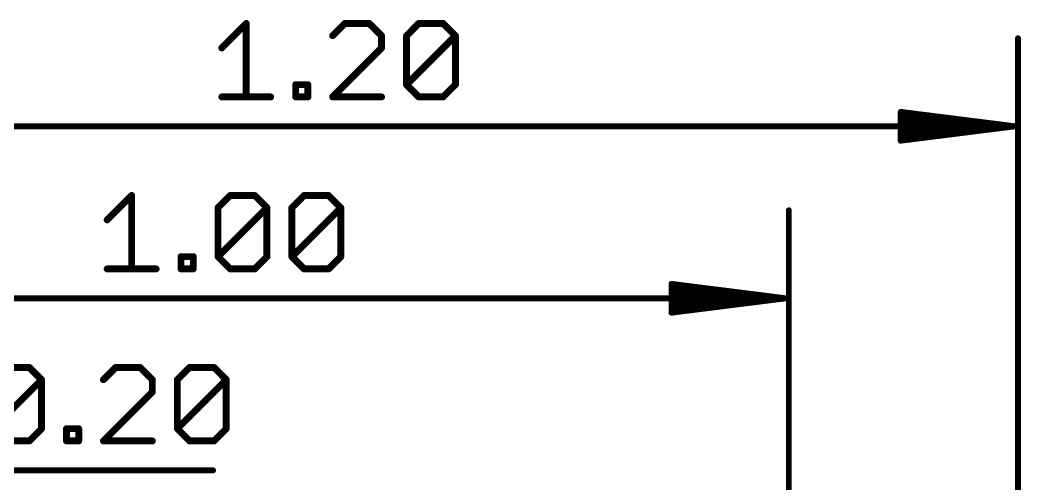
# Model space of a CAD drawing. Extents: x -38 to 69, y -72 to 37.
# Drawn here: x 8.36 to 30.55, y 26.37 to 36.64 of the extents above; entities that cross this region are included whole.
import ezdxf

# ---------------------------------------------------------------- set-up
doc = ezdxf.new("R2010")
doc.units = 0
doc.layers.add('47', color=253, linetype='CONTINUOUS')

msp = doc.modelspace()

# ---------------------------------------------------------------- linework, layer by layer
at = {"layer": '47'}
for points, const_width in [([(12.8348, 36.0254), (13.3771, 36.5677)], 0.1524), ([(13.3771, 36.5677), (13.3771, 34.9407)], 0.1524), ([(15.5617, 36.5677), (15.2905, 36.2965)], 0.1524), ([(16.104, 36.5677), (15.5617, 36.5677)], 0.1524), ([(16.3752, 36.2965), (16.104, 36.5677)], 0.1524), ([(16.9277, 36.2965), (17.1989, 36.5677)], 0.1524), ([(17.1989, 36.5677), (17.7412, 36.5677)], 0.1524), ([(17.7412, 36.5677), (18.0124, 36.2965)], 0.1524), ([(16.3752, 36.0254), (16.3752, 36.2965)], 0.1524), ([(16.9277, 35.2119), (16.9277, 36.2965)], 0.1524), ([(16.9277, 35.2119), (18.0124, 36.2965)], 0.1524), ([(18.0124, 36.2965), (18.0124, 35.2119)], 0.1524), ([(30.48, 25.4), (30.48, 36.24)], 0.13), ([(15.2905, 34.9407), (16.3752, 36.0254)], 0.1524), ([(14.472, 34.9407), (14.472, 35.2119)], 0.1524), ([(14.472, 35.2119), (14.7431, 35.2119)], 0.1524), ([(14.7431, 35.2119), (14.7431, 34.9407)], 0.1524), ([(17.1989, 34.9407), (16.9277, 35.2119)], 0.1524), ([(18.0124, 35.2119), (17.7412, 34.9407)], 0.1524), ([(12.8348, 34.9407), (13.9195, 34.9407)], 0.1524), ([(14.7431, 34.9407), (14.472, 34.9407)], 0.1524), ([(16.3752, 34.9407), (15.2905, 34.9407)], 0.1524), ([(17.7412, 34.9407), (17.1989, 34.9407)], 0.1524), ([(30.415, 34.29), (27.88, 34.6092)], 0.13), ([(27.88, 34.6092), (27.88, 33.9708)], 0.13), ([(30.415, 34.29), (27.88, 34.55)], 0.13), ([(30.415, 34.29), (27.88, 34.42)], 0.13), ([(0.065, 34.29), (30.415, 34.29)], 0.13), ([(27.88, 33.9708), (30.415, 34.29)], 0.13), ([(27.88, 34.16), (30.415, 34.29)], 0.13), ([(27.88, 34.03), (30.415, 34.29)], 0.13), ([(10.2948, 32.2154), (10.8371, 32.7577)], 0.1524), ([(10.8371, 32.7577), (10.8371, 31.1307)], 0.1524), ([(12.7505, 32.4865), (13.0217, 32.7577)], 0.1524), ([(13.0217, 32.7577), (13.564, 32.7577)], 0.1524), ([(13.564, 32.7577), (13.8352, 32.4865)], 0.1524), ([(14.3877, 32.4865), (14.6589, 32.7577)], 0.1524), ([(14.6589, 32.7577), (15.2012, 32.7577)], 0.1524), ([(15.2012, 32.7577), (15.4724, 32.4865)], 0.1524), ([(12.7505, 31.4019), (12.7505, 32.4865)], 0.1524), ([(12.7505, 31.4019), (13.8352, 32.4865)], 0.1524), ([(13.8352, 32.4865), (13.8352, 31.4019)], 0.1524), ([(14.3877, 31.4019), (14.3877, 32.4865)], 0.1524), ([(14.3877, 31.4019), (15.4724, 32.4865)], 0.1524), ([(15.4724, 32.4865), (15.4724, 31.4019)], 0.1524), ([(25.4, 25.4), (25.4, 32.43)], 0.13), ([(11.932, 31.1307), (11.932, 31.4019)], 0.1524), ([(11.932, 31.4019), (12.2031, 31.4019)], 0.1524), ([(12.2031, 31.4019), (12.2031, 31.1307)], 0.1524), ([(13.0217, 31.1307), (12.7505, 31.4019)], 0.1524), ([(13.8352, 31.4019), (13.564, 31.1307)], 0.1524), ([(14.6589, 31.1307), (14.3877, 31.4019)], 0.1524), ([(15.4724, 31.4019), (15.2012, 31.1307)], 0.1524), ([(10.2948, 31.1307), (11.3795, 31.1307)], 0.1524), ([(12.2031, 31.1307), (11.932, 31.1307)], 0.1524), ([(13.564, 31.1307), (13.0217, 31.1307)], 0.1524), ([(15.2012, 31.1307), (14.6589, 31.1307)], 0.1524), ([(25.335, 30.48), (22.8, 30.7992)], 0.13), ([(22.8, 30.7992), (22.8, 30.1608)], 0.13), ([(25.335, 30.48), (22.8, 30.74)], 0.13), ([(25.335, 30.48), (22.8, 30.61)], 0.13), ([(0.065, 30.48), (25.335, 30.48)], 0.13), ([(22.8, 30.1608), (25.335, 30.48)], 0.13), ([(22.8, 30.35), (25.335, 30.48)], 0.13), ([(22.8, 30.22), (25.335, 30.48)], 0.13), ([(8.0274, 28.9477), (8.5697, 28.9477)], 0.1524), ([(8.5697, 28.9477), (8.8409, 28.6765)], 0.1524), ([(10.4831, 28.9477), (10.2119, 28.6765)], 0.1524), ([(11.0254, 28.9477), (10.4831, 28.9477)], 0.1524), ([(11.2966, 28.6765), (11.0254, 28.9477)], 0.1524), ([(11.8491, 28.6765), (12.1203, 28.9477)], 0.1524), ([(12.1203, 28.9477), (12.6626, 28.9477)], 0.1524), ([(12.6626, 28.9477), (12.9337, 28.6765)], 0.1524), ([(7.7562, 27.5919), (8.8409, 28.6765)], 0.1524), ([(8.8409, 28.6765), (8.8409, 27.5919)], 0.1524), ([(11.2966, 28.4054), (11.2966, 28.6765)], 0.1524), ([(11.8491, 27.5919), (11.8491, 28.6765)], 0.1524), ([(11.8491, 27.5919), (12.9337, 28.6765)], 0.1524), ([(12.9337, 28.6765), (12.9337, 27.5919)], 0.1524), ([(10.2119, 27.3207), (11.2966, 28.4054)], 0.1524), ([(8.8409, 27.5919), (8.5697, 27.3207)], 0.1524), ([(9.3934, 27.3207), (9.3934, 27.5919)], 0.1524), ([(9.3934, 27.5919), (9.6645, 27.5919)], 0.1524), ([(9.6645, 27.5919), (9.6645, 27.3207)], 0.1524), ([(12.1203, 27.3207), (11.8491, 27.5919)], 0.1524), ([(12.9337, 27.5919), (12.6626, 27.3207)], 0.1524), ([(8.5697, 27.3207), (8.0274, 27.3207)], 0.1524), ([(9.6645, 27.3207), (9.3934, 27.3207)], 0.1524), ([(11.2966, 27.3207), (10.2119, 27.3207)], 0.1524), ([(12.6626, 27.3207), (12.1203, 27.3207)], 0.1524), ([(5.145, 26.67), (12.6428, 26.67)], 0.13)]:
    msp.add_lwpolyline(points, dxfattribs=dict(at, const_width=const_width))
for points, const_width in [([(13.4152, 36.5677, 1), (13.339, 36.5677)], 0.0762), ([(13.4041, 36.5407, 1), (13.3502, 36.5946)], 0.0762), ([(15.5617, 36.6058, 1), (15.5617, 36.5296)], 0.0762), ([(15.5886, 36.5407, 1), (15.5348, 36.5946)], 0.0762), ([(16.131, 36.5946, 1), (16.0771, 36.5407)], 0.0762), ([(16.104, 36.5296, 1), (16.104, 36.6058)], 0.0762), ([(17.1989, 36.6058, 1), (17.1989, 36.5296)], 0.0762), ([(17.2258, 36.5407, 1), (17.1719, 36.5946)], 0.0762), ([(17.7681, 36.5946, 1), (17.7143, 36.5407)], 0.0762), ([(17.7412, 36.5296, 1), (17.7412, 36.6058)], 0.0762), ([(15.2636, 36.3235, 1), (15.3175, 36.2696)], 0.0762), ([(16.4133, 36.2965, 1), (16.3371, 36.2965)], 0.0762), ([(16.3483, 36.2696, 1), (16.4021, 36.3235)], 0.0762), ([(16.9658, 36.2965, 1), (16.8896, 36.2965)], 0.0762), ([(16.9008, 36.3235, 1), (16.9546, 36.2696)], 0.0762), ([(18.0505, 36.2965, 1), (17.9743, 36.2965)], 0.0762), ([(18.0393, 36.2696, 1), (17.9854, 36.3235)], 0.0762), ([(17.9854, 36.2696, 1), (18.0393, 36.3235)], 0.0762), ([(30.5125, 36.24, 1), (30.4475, 36.24)], 0.065), ([(12.8079, 36.0523, 1), (12.8618, 35.9984)], 0.0762), ([(16.3371, 36.0254, 1), (16.4133, 36.0254)], 0.0762), ([(16.4021, 35.9984, 1), (16.3483, 36.0523)], 0.0762), ([(14.5101, 35.2119, 1), (14.4339, 35.2119)], 0.0762), ([(14.472, 35.25, 1), (14.472, 35.1738)], 0.0762), ([(14.7812, 35.2119, 1), (14.705, 35.2119)], 0.0762), ([(14.7431, 35.1738, 1), (14.7431, 35.25)], 0.0762), ([(16.9546, 35.2388, 1), (16.9008, 35.1849)], 0.0762), ([(16.9008, 35.2388, 1), (16.9546, 35.1849)], 0.0762), ([(18.0393, 35.1849, 1), (17.9854, 35.2388)], 0.0762), ([(16.8896, 35.2119, 1), (16.9658, 35.2119)], 0.0762), ([(17.9743, 35.2119, 1), (18.0505, 35.2119)], 0.0762), ([(12.8348, 34.9788, 1), (12.8348, 34.9026)], 0.0762), ([(13.339, 34.9407, 1), (13.4152, 34.9407)], 0.0762), ([(13.9195, 34.9026, 1), (13.9195, 34.9788)], 0.0762), ([(14.472, 34.9788, 1), (14.472, 34.9026)], 0.0762), ([(14.4339, 34.9407, 1), (14.5101, 34.9407)], 0.0762), ([(14.705, 34.9407, 1), (14.7812, 34.9407)], 0.0762), ([(14.7431, 34.9026, 1), (14.7431, 34.9788)], 0.0762), ([(15.2905, 34.9788, 1), (15.2905, 34.9026)], 0.0762), ([(15.2636, 34.9676, 1), (15.3175, 34.9138)], 0.0762), ([(16.3752, 34.9026, 1), (16.3752, 34.9788)], 0.0762), ([(17.1989, 34.9788, 1), (17.1989, 34.9026)], 0.0762), ([(17.1719, 34.9138, 1), (17.2258, 34.9676)], 0.0762), ([(17.7143, 34.9676, 1), (17.7681, 34.9138)], 0.0762), ([(17.7412, 34.9026, 1), (17.7412, 34.9788)], 0.0762), ([(27.8841, 34.6415, 1), (27.8759, 34.577)], 0.065), ([(27.9125, 34.6092, 1), (27.8475, 34.6092)], 0.065), ([(27.8833, 34.5823, 1), (27.8767, 34.5177)], 0.065), ([(27.8817, 34.4525, 1), (27.8783, 34.3875)], 0.065), ([(27.8783, 34.1925, 1), (27.8817, 34.1275)], 0.065), ([(30.4191, 34.2578, 1), (30.4109, 34.3222)], 0.065), ([(30.4109, 34.2578, 1), (30.4191, 34.3222)], 0.065), ([(30.4183, 34.2577, 1), (30.4117, 34.3223)], 0.065), ([(30.4117, 34.2577, 1), (30.4183, 34.3223)], 0.065), ([(30.4133, 34.2575, 1), (30.4167, 34.3225)], 0.065), ([(30.4167, 34.2575, 1), (30.4133, 34.3225)], 0.065), ([(30.415, 34.2575, 1), (30.415, 34.3225)], 0.065), ([(27.8767, 34.0623, 1), (27.8833, 33.9977)], 0.065), ([(27.8759, 34.003, 1), (27.8841, 33.9385)], 0.065), ([(27.8475, 33.9708, 1), (27.9125, 33.9708)], 0.065), ([(10.8752, 32.7577, 1), (10.799, 32.7577)], 0.0762), ([(10.8641, 32.7307, 1), (10.8102, 32.7846)], 0.0762), ([(13.0217, 32.7958, 1), (13.0217, 32.7196)], 0.0762), ([(13.0486, 32.7307, 1), (12.9948, 32.7846)], 0.0762), ([(13.591, 32.7846, 1), (13.5371, 32.7307)], 0.0762), ([(13.564, 32.7196, 1), (13.564, 32.7958)], 0.0762), ([(14.6589, 32.7958, 1), (14.6589, 32.7196)], 0.0762), ([(14.6858, 32.7307, 1), (14.6319, 32.7846)], 0.0762), ([(15.2281, 32.7846, 1), (15.1743, 32.7307)], 0.0762), ([(15.2012, 32.7196, 1), (15.2012, 32.7958)], 0.0762), ([(12.7886, 32.4865, 1), (12.7124, 32.4865)], 0.0762), ([(12.7236, 32.5135, 1), (12.7775, 32.4596)], 0.0762), ([(13.8733, 32.4865, 1), (13.7971, 32.4865)], 0.0762), ([(13.8621, 32.4596, 1), (13.8083, 32.5135)], 0.0762), ([(13.8083, 32.4596, 1), (13.8621, 32.5135)], 0.0762), ([(14.4258, 32.4865, 1), (14.3496, 32.4865)], 0.0762), ([(14.3608, 32.5135, 1), (14.4146, 32.4596)], 0.0762), ([(15.5105, 32.4865, 1), (15.4343, 32.4865)], 0.0762), ([(15.4993, 32.4596, 1), (15.4454, 32.5135)], 0.0762), ([(15.4454, 32.4596, 1), (15.4993, 32.5135)], 0.0762), ([(25.4325, 32.43, 1), (25.3675, 32.43)], 0.065), ([(10.2679, 32.2423, 1), (10.3218, 32.1884)], 0.0762), ([(11.9701, 31.4019, 1), (11.8939, 31.4019)], 0.0762), ([(11.932, 31.44, 1), (11.932, 31.3638)], 0.0762), ([(12.2412, 31.4019, 1), (12.165, 31.4019)], 0.0762), ([(12.2031, 31.3638, 1), (12.2031, 31.44)], 0.0762), ([(12.7775, 31.4288, 1), (12.7236, 31.3749)], 0.0762), ([(12.7236, 31.4288, 1), (12.7775, 31.3749)], 0.0762), ([(12.7124, 31.4019, 1), (12.7886, 31.4019)], 0.0762), ([(13.7971, 31.4019, 1), (13.8733, 31.4019)], 0.0762), ([(13.8621, 31.3749, 1), (13.8083, 31.4288)], 0.0762), ([(14.4146, 31.4288, 1), (14.3608, 31.3749)], 0.0762), ([(14.3608, 31.4288, 1), (14.4146, 31.3749)], 0.0762), ([(14.3496, 31.4019, 1), (14.4258, 31.4019)], 0.0762), ([(15.4343, 31.4019, 1), (15.5105, 31.4019)], 0.0762), ([(15.4993, 31.3749, 1), (15.4454, 31.4288)], 0.0762), ([(10.2948, 31.1688, 1), (10.2948, 31.0926)], 0.0762), ([(10.799, 31.1307, 1), (10.8752, 31.1307)], 0.0762), ([(11.3795, 31.0926, 1), (11.3795, 31.1688)], 0.0762), ([(11.932, 31.1688, 1), (11.932, 31.0926)], 0.0762), ([(11.8939, 31.1307, 1), (11.9701, 31.1307)], 0.0762), ([(12.165, 31.1307, 1), (12.2412, 31.1307)], 0.0762), ([(12.2031, 31.0926, 1), (12.2031, 31.1688)], 0.0762), ([(13.0217, 31.1688, 1), (13.0217, 31.0926)], 0.0762), ([(12.9948, 31.1038, 1), (13.0486, 31.1576)], 0.0762), ([(13.5371, 31.1576, 1), (13.591, 31.1038)], 0.0762), ([(13.564, 31.0926, 1), (13.564, 31.1688)], 0.0762), ([(14.6589, 31.1688, 1), (14.6589, 31.0926)], 0.0762), ([(14.6319, 31.1038, 1), (14.6858, 31.1576)], 0.0762), ([(15.1743, 31.1576, 1), (15.2281, 31.1038)], 0.0762), ([(15.2012, 31.0926, 1), (15.2012, 31.1688)], 0.0762), ([(22.8041, 30.8315, 1), (22.7959, 30.767)], 0.065), ([(22.8325, 30.7992, 1), (22.7675, 30.7992)], 0.065), ([(22.8033, 30.7723, 1), (22.7967, 30.7077)], 0.065), ([(22.8017, 30.6425, 1), (22.7983, 30.5775)], 0.065), ([(22.7983, 30.3825, 1), (22.8017, 30.3175)], 0.065), ([(25.3391, 30.4478, 1), (25.3309, 30.5122)], 0.065), ([(25.3309, 30.4478, 1), (25.3391, 30.5122)], 0.065), ([(25.3383, 30.4477, 1), (25.3317, 30.5123)], 0.065), ([(25.3317, 30.4477, 1), (25.3383, 30.5123)], 0.065), ([(25.3333, 30.4475, 1), (25.3367, 30.5125)], 0.065), ([(25.3367, 30.4475, 1), (25.3333, 30.5125)], 0.065), ([(25.335, 30.4475, 1), (25.335, 30.5125)], 0.065), ([(22.7967, 30.2523, 1), (22.8033, 30.1877)], 0.065), ([(22.7959, 30.193, 1), (22.8041, 30.1285)], 0.065), ([(22.7675, 30.1608, 1), (22.8325, 30.1608)], 0.065), ([(8.5966, 28.9746, 1), (8.5428, 28.9207)], 0.0762), ([(8.5697, 28.9096, 1), (8.5697, 28.9858)], 0.0762), ([(10.4831, 28.9858, 1), (10.4831, 28.9096)], 0.0762), ([(10.51, 28.9207, 1), (10.4562, 28.9746)], 0.0762), ([(11.0524, 28.9746, 1), (10.9985, 28.9207)], 0.0762), ([(11.0254, 28.9096, 1), (11.0254, 28.9858)], 0.0762), ([(12.1203, 28.9858, 1), (12.1203, 28.9096)], 0.0762), ([(12.1472, 28.9207, 1), (12.0933, 28.9746)], 0.0762), ([(12.6895, 28.9746, 1), (12.6356, 28.9207)], 0.0762), ([(12.6626, 28.9096, 1), (12.6626, 28.9858)], 0.0762), ([(8.879, 28.6765, 1), (8.8028, 28.6765)], 0.0762), ([(8.8678, 28.6496, 1), (8.8139, 28.7035)], 0.0762), ([(8.8139, 28.6496, 1), (8.8678, 28.7035)], 0.0762), ([(10.185, 28.7035, 1), (10.2389, 28.6496)], 0.0762), ([(11.3347, 28.6765, 1), (11.2585, 28.6765)], 0.0762), ([(11.2697, 28.6496, 1), (11.3235, 28.7035)], 0.0762), ([(11.8221, 28.7035, 1), (11.876, 28.6496)], 0.0762), ([(11.8872, 28.6765, 1), (11.811, 28.6765)], 0.0762), ([(12.9718, 28.6765, 1), (12.8956, 28.6765)], 0.0762), ([(12.9607, 28.6496, 1), (12.9068, 28.7035)], 0.0762), ([(12.9068, 28.6496, 1), (12.9607, 28.7035)], 0.0762), ([(11.2585, 28.4054, 1), (11.3347, 28.4054)], 0.0762), ([(11.3235, 28.3784, 1), (11.2697, 28.4323)], 0.0762), ([(8.8028, 27.5919, 1), (8.879, 27.5919)], 0.0762), ([(8.8678, 27.5649, 1), (8.8139, 27.6188)], 0.0762), ([(9.4315, 27.5919, 1), (9.3553, 27.5919)], 0.0762), ([(9.3934, 27.63, 1), (9.3934, 27.5538)], 0.0762), ([(9.7026, 27.5919, 1), (9.6264, 27.5919)], 0.0762), ([(9.6645, 27.5538, 1), (9.6645, 27.63)], 0.0762), ([(11.876, 27.6188, 1), (11.8221, 27.5649)], 0.0762), ([(11.8221, 27.6188, 1), (11.876, 27.5649)], 0.0762), ([(11.811, 27.5919, 1), (11.8872, 27.5919)], 0.0762), ([(12.8956, 27.5919, 1), (12.9718, 27.5919)], 0.0762), ([(12.9607, 27.5649, 1), (12.9068, 27.6188)], 0.0762), ([(8.5428, 27.3476, 1), (8.5966, 27.2938)], 0.0762), ([(8.5697, 27.2826, 1), (8.5697, 27.3588)], 0.0762), ([(9.3934, 27.3588, 1), (9.3934, 27.2826)], 0.0762), ([(9.3553, 27.3207, 1), (9.4315, 27.3207)], 0.0762), ([(9.6264, 27.3207, 1), (9.7026, 27.3207)], 0.0762), ([(9.6645, 27.2826, 1), (9.6645, 27.3588)], 0.0762), ([(10.2119, 27.3588, 1), (10.2119, 27.2826)], 0.0762), ([(10.185, 27.3476, 1), (10.2389, 27.2938)], 0.0762), ([(11.2966, 27.2826, 1), (11.2966, 27.3588)], 0.0762), ([(12.1203, 27.3588, 1), (12.1203, 27.2826)], 0.0762), ([(12.0933, 27.2938, 1), (12.1472, 27.3476)], 0.0762), ([(12.6356, 27.3476, 1), (12.6895, 27.2938)], 0.0762), ([(12.6626, 27.2826, 1), (12.6626, 27.3588)], 0.0762), ([(12.6428, 26.6375, 1), (12.6428, 26.7025)], 0.065)]:
    msp.add_lwpolyline(points, format="xyb", dxfattribs=dict(at, const_width=const_width))

doc.saveas('drawing.dxf')
